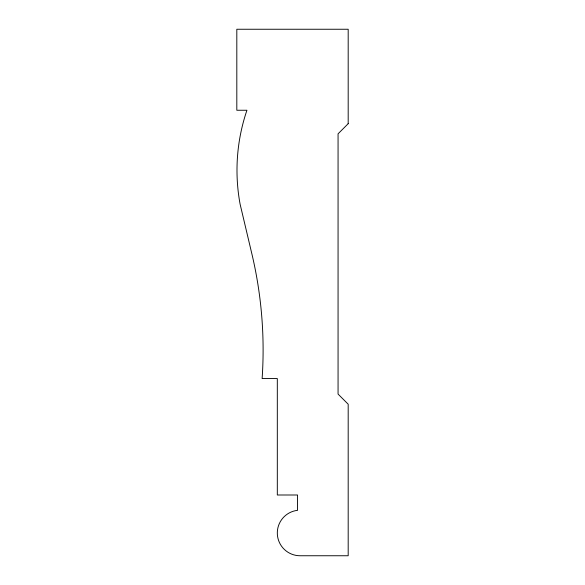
<?xml version="1.0" encoding="UTF-8"?>
<svg xmlns="http://www.w3.org/2000/svg" width="585" height="585" viewBox="0 0 585 585"><rect width="100%" height="100%" fill="white"/><g stroke="black" fill="none" stroke-linecap="round" stroke-linejoin="round"><path stroke-width="0.88" d="M348.185 123.691L338.064 133.819L338.064 394.078L348.185 404.206L348.185 555.75L300.09 555.75A22.778 22.778 0 0 1 277.348 534.237A22.778 22.778 0 0 1 297.56 510.332L297.56 494.998L277.312 494.998L277.312 378.561L262.124 378.561A416.973 416.973 0 0 0 251.411 251.938L240.099 204.15A186.191 186.191 0 0 1 246.936 110.251L236.815 110.251L236.815 29.25L348.185 29.25L348.185 123.691"/></g></svg>
